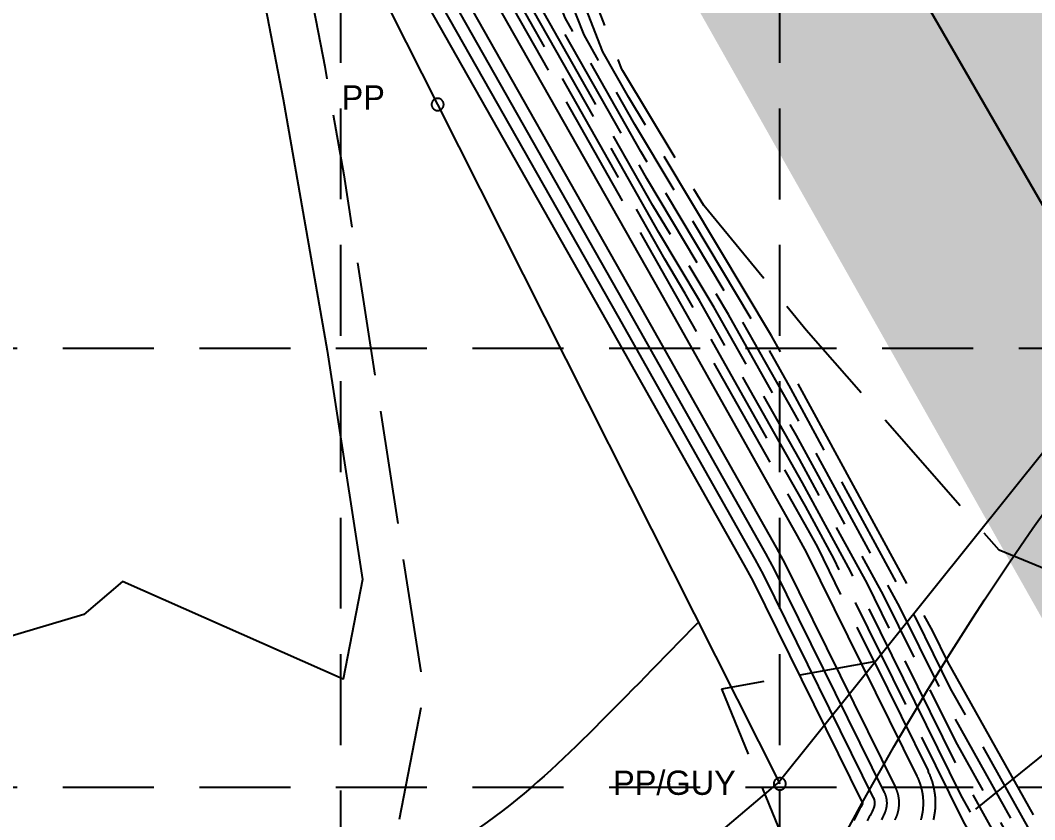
# Model space of a CAD drawing. Header units: inches. Extents: x 2439273 to 2445077, y 7048639 to 7057917.
# Drawn here: x 2441345.7 to 2441680, y 7051819.7 to 7052083.4 of the extents above; entities that cross this region are included whole.
import ezdxf

# ---------------------------------------------------------------- set-up
doc = ezdxf.new("R2010")
doc.units = ezdxf.units.IN
doc.header["$LTSCALE"] = 300
doc.header["$MEASUREMENT"] = 0
for name, pattern in [('CONTINUOUS_LINE', [2, 1, 1]), ('DASHED', [0.29, 0.25, -0.04]), ('DASHED2', [0.15, 0.1, -0.05]), ('DASHEDX2', [0.165, 0.125, -0.04]), ('HIDDEN', [0.375, 0.25, -0.125]), ('PHANTOM', [4.25, 3.5, -0.15, 0.15, -0.15, 0.15, -0.15])]:
    doc.linetypes.add(name, pattern=pattern)
for name, color, linetype in [('BOUNDARY', 24, 'PHANTOM'), ('EC', 43, 'DASHEDX2'), ('GRID', 254, 'HIDDEN'), ('new', 3, 'Continuous'), ('PC', 43, 'DASHEDX2'), ('Water', 5, 'PHANTOM')]:
    doc.layers.add(name, color=color, linetype=linetype)
doc.styles.add('symbol', font='symbol.shx')
doc.styles.add('TMODELF', font='tmodelf')
doc.linetypes.add('DEPRESSION', pattern='A,0.3,["%",symbol,S=0.05,R=180,X=0,Y=0],0.0001', length=0.3001)

msp = doc.modelspace()

# ---------------------------------------------------------------- linework, layer by layer
at = {"layer": 'BOUNDARY', "color": 7, "linetype": 'Continuous', "flags": 128}
for points in [[(2439952.93, 7053246.62), (2440002.73, 7053222.27), (2440056.92, 7053191.91), (2440113.55, 7053161.36), (2440285.63, 7053057.1), (2440440.05, 7052956.92), (2440534.04, 7052906.77), (2440687.71, 7052798.65), (2440693.73, 7052957.37), (2441215.98, 7052645.2), (2441215.98, 7052645.2, -0.127927), (2441475.59, 7052381.5), (2441475.59, 7052381.5), (2441715.85, 7051964.87)], [(2441600.08, 7051780.65), (2441600.08, 7051780.65, -0.113786), (2441884.27, 7052132.52), (2441884.27, 7052132.52)]]:
    msp.add_lwpolyline(points, format="xyb", dxfattribs=at)
msp.add_lwpolyline([(2441715.85, 7051964.87), (2441475.59, 7052381.5)], dxfattribs=at)
at = {"layer": 'EC', "color": 43, "linetype": 'DASHEDX2', "flags": 128}
for points in [[(2441705.42, 7051767.85), (2441652.28, 7051863.05), (2441641.02, 7051885.89), (2441599.65, 7051961.98), (2441588.55, 7051981.69), (2441548.26, 7052049.01), (2441531.51, 7052078.62), (2441490.07, 7052185.18), (2441482.73, 7052198.74), (2441481, 7052205.94), (2441485.99, 7052215.95), (2441526.18, 7052258.27), (2441538.18, 7052269.58), (2441537.99, 7052269.95), (2441536.95, 7052271.55), (2441487.57, 7052327.59), (2441402.79, 7052342), (2441382.79, 7052347.81), (2441377.95, 7052353.17), (2441301.15, 7052445.36), (2441292.92, 7052453.98), (2441285.03, 7052460.85), (2441203.7, 7052534.51), (2441197.3, 7052539.02), (2441187.86, 7052544.15), (2440972.62, 7052676.48), (2440965.68, 7052680.33), (2440959.24, 7052685.1), (2440955.87, 7052688.01), (2440862.33, 7052747.5), (2440856.84, 7052750.63), (2440852.21, 7052754.01), (2440850.8, 7052755.84), (2440731.38, 7052841.81), (2440728.15, 7052841.97), (2440724.83, 7052843.69), (2440722.01, 7052846.83), (2440716.29, 7052849.54), (2440627.81, 7052896.77), (2440624.95, 7052897.35), (2440619.65, 7052898.32), (2440560.5, 7052944.3), (2440550.75, 7052950.54), (2440539.35, 7052949.89), (2440530.84, 7052953.38), (2440507.63, 7052955.22), (2440505.45, 7052954.22), (2440505.26, 7052950.87), (2440505.02, 7052948.43), (2440503.53, 7052940.04), (2440500.16, 7052938.38), (2440495.94, 7052935.79), (2440495.96, 7052937.9), (2440490.95, 7052937.98), (2440485.74, 7052938.06), (2440485.78, 7052935.53), (2440484.44, 7052937.25), (2440484.28, 7052941.22), (2440483.59, 7052944.94), (2440482.95, 7052949.05), (2440481.59, 7052954.3), (2440488.73, 7052960.19)], [(2441687.14, 7051786.13), (2441654, 7051845.51), (2441630.18, 7051893.79), (2441601.56, 7051946.43), (2441579.08, 7051986.36), (2441552.22, 7052031.24), (2441519.12, 7052089.74), (2441491.33, 7052161.2), (2441476.64, 7052188.35), (2441473.17, 7052202.77), (2441483.16, 7052222.82), (2441510.08, 7052251.17), (2441533.25, 7052273.01), (2441532.88, 7052273.72), (2441530.88, 7052276.8), (2441491.51, 7052321.48), (2441423.92, 7052332.97), (2441378.36, 7052346.2), (2441367.32, 7052358.42), (2441306.04, 7052431.98), (2441287.69, 7052451.22), (2441270.06, 7052466.54), (2441203.19, 7052527.11), (2441188.5, 7052537.47), (2441166.79, 7052549.28), (2440987.03, 7052659.79), (2440970.98, 7052668.69), (2440956.09, 7052679.72), (2440948.3, 7052686.45), (2440869.79, 7052736.38), (2440856.76, 7052743.82), (2440845.76, 7052751.84), (2440842.42, 7052756.17), (2440741.14, 7052829.09), (2440733.75, 7052829.46), (2440726.15, 7052833.38), (2440719.68, 7052840.59), (2440706.59, 7052846.78), (2440632.46, 7052886.35), (2440625.56, 7052887.76), (2440612.77, 7052890.09), (2440563.19, 7052928.64), (2440540.39, 7052943.22), (2440513.76, 7052941.7), (2440505.44, 7052945.11), (2440504.37, 7052939.12), (2440503.48, 7052938.68), (2440495.75, 7052933.93), (2440495.77, 7052937.79), (2440494.82, 7052937.8), (2440485.88, 7052937.94), (2440485.94, 7052933.61), (2440483.65, 7052936.56), (2440483.37, 7052943.36), (2440483.12, 7052944.69), (2440482.9, 7052946.16), (2440480.76, 7052954.43), (2440480.94, 7052954.57)], [(2441696.28, 7051776.99), (2441653.14, 7051854.28), (2441635.6, 7051889.84), (2441600.61, 7051954.2), (2441583.81, 7051984.02), (2441550.24, 7052040.13), (2441525.32, 7052084.18), (2441490.7, 7052173.19), (2441479.69, 7052193.54), (2441477.08, 7052204.35), (2441484.58, 7052219.39), (2441518.13, 7052254.72), (2441535.71, 7052271.3), (2441535.44, 7052271.83), (2441533.92, 7052274.18), (2441489.54, 7052324.54), (2441413.36, 7052337.49), (2441380.58, 7052347.01), (2441372.63, 7052355.8), (2441303.6, 7052438.67), (2441290.31, 7052452.6), (2441277.54, 7052463.7), (2441203.44, 7052530.81), (2441192.9, 7052538.25), (2441177.33, 7052546.71), (2440979.83, 7052668.13), (2440968.33, 7052674.51), (2440957.67, 7052682.41), (2440952.08, 7052687.23), (2440866.06, 7052741.94), (2440856.8, 7052747.23), (2440848.98, 7052752.92), (2440846.61, 7052756), (2440736.26, 7052835.45), (2440730.95, 7052835.72), (2440725.49, 7052838.53), (2440720.84, 7052843.71), (2440711.44, 7052848.16), (2440630.14, 7052891.56), (2440625.25, 7052892.55), (2440616.21, 7052894.21), (2440561.85, 7052936.47), (2440545.57, 7052946.88), (2440526.56, 7052945.8), (2440512.35, 7052951.61), (2440506.53, 7052952.07), (2440505.98, 7052951.82), (2440505.93, 7052950.98), (2440505.87, 7052950.37), (2440503.95, 7052939.58), (2440501.82, 7052938.53), (2440495.85, 7052934.86), (2440495.86, 7052937.84), (2440492.89, 7052937.89), (2440485.81, 7052938), (2440485.86, 7052934.57), (2440484.04, 7052936.91), (2440483.82, 7052942.29), (2440483.36, 7052944.82), (2440482.92, 7052947.61), (2440481.18, 7052954.36), (2440484.83, 7052957.38)], [(2441678.01, 7051795.27), (2441654.85, 7051836.74), (2441624.77, 7051897.74), (2441602.52, 7051938.66), (2441574.35, 7051988.69), (2441554.2, 7052022.35), (2441512.93, 7052095.3), (2441491.96, 7052149.21), (2441473.6, 7052183.15), (2441469.26, 7052201.19), (2441481.75, 7052226.26), (2441502.03, 7052247.61), (2441530.78, 7052274.72), (2441530.33, 7052275.6), (2441527.84, 7052279.43), (2441493.48, 7052318.43), (2441434.49, 7052328.45), (2441376.14, 7052345.4), (2441362.01, 7052361.04), (2441308.49, 7052425.29), (2441285.07, 7052449.84), (2441262.58, 7052469.39), (2441202.93, 7052523.41), (2441184.09, 7052536.7), (2441156.26, 7052551.84), (2440994.23, 7052651.44), (2440973.63, 7052662.87), (2440954.52, 7052677.03), (2440944.51, 7052685.67), (2440873.52, 7052730.82), (2440856.72, 7052740.42), (2440842.53, 7052750.75), (2440838.23, 7052756.34), (2440746.01, 7052822.74), (2440736.54, 7052823.21), (2440726.8, 7052828.23), (2440718.51, 7052837.46), (2440701.74, 7052845.4), (2440634.78, 7052881.15), (2440625.86, 7052882.96), (2440609.33, 7052885.98), (2440564.53, 7052920.8), (2440535.21, 7052939.56), (2440504.72, 7052937.82), (2440496.09, 7052932.63), (2440495.67, 7052932.45), (2440495.44, 7052932.35), (2440491.15, 7052931.85), (2440490.78, 7052924.7), (2440490.75, 7052924.65), (2440490.71, 7052924.65), (2440490.68, 7052924.7), (2440490.45, 7052931.87), (2440486.28, 7052931.9), (2440485.99, 7052931.97), (2440485.74, 7052933.02), (2440483.26, 7052936.22), (2440482.92, 7052944.43), (2440482.89, 7052944.57), (2440482.87, 7052944.71), (2440482.64, 7052945.6)], [(2441659.73, 7051813.55), (2441656.57, 7051819.21), (2441613.93, 7051905.65), (2441604.44, 7051923.11), (2441564.88, 7051993.35), (2441558.16, 7052004.58), (2441500.54, 7052106.43), (2441493.23, 7052125.22), (2441467.51, 7052172.76), (2441461.43, 7052198.02), (2441478.92, 7052233.13), (2441485.92, 7052240.5), (2441525.85, 7052278.15), (2441525.22, 7052279.37), (2441521.77, 7052284.69), (2441497.42, 7052312.32), (2441455.62, 7052319.42), (2441371.71, 7052343.79), (2441351.39, 7052366.29), (2441313.39, 7052411.9), (2441279.83, 7052447.08), (2441247.61, 7052475.09), (2441202.43, 7052516.01), (2441175.29, 7052535.15), (2441135.19, 7052556.96), (2441008.64, 7052634.75), (2440978.94, 7052651.24), (2440951.37, 7052671.65), (2440936.94, 7052684.11), (2440880.98, 7052719.7), (2440856.64, 7052733.61), (2440836.08, 7052748.58), (2440829.85, 7052756.68), (2440755.77, 7052810.02), (2440742.13, 7052810.7), (2440728.11, 7052817.93), (2440716.18, 7052831.22), (2440692.05, 7052842.64), (2440639.43, 7052870.73), (2440626.47, 7052873.36), (2440602.45, 7052877.75), (2440567.22, 7052905.14), (2440524.86, 7052932.23), (2440505.12, 7052931.11), (2440499.53, 7052927.75), (2440495.66, 7052926.03), (2440493.48, 7052925.14), (2440493.19, 7052925.1), (2440493.17, 7052924.61), (2440491.75, 7052922.06), (2440489.98, 7052922.18), (2440488.51, 7052924.46), (2440488.48, 7052925.26), (2440488.02, 7052925.26), (2440485.91, 7052925.74), (2440484.12, 7052933.4), (2440482.47, 7052935.52), (2440482.24, 7052941.18)], [(2441337.21, 7051559.45), (2441339.79, 7051572.99), (2441344.18, 7051582.82), (2441344.73, 7051649.19), (2441344.56, 7051672.72), (2441351.11, 7051735.51), (2441352.27, 7051747.22), (2441349.31, 7051753.7), (2441351.12, 7051788.35), (2441343.2, 7051798.59), (2441294.26, 7051854.16), (2441285.84, 7051866.73), (2441279.21, 7051874.03), (2441276.38, 7051878.72), (2441272.14, 7051880.77), (2441266.07, 7051887.47), (2441222.89, 7051940.16), (2441219.71, 7051948.21), (2441209.06, 7051969.8), (2441201.96, 7051978.16), (2441193.08, 7051986.53), (2441190.95, 7051986.62), (2441193.35, 7051993.56), (2441193.71, 7051994.39), (2441215.08, 7052032.08), (2441219.03, 7052038.86), (2441252.07, 7052068.53), (2441252.04, 7052066.23), (2441293.84, 7052095.2), (2441338.72, 7052134.43), (2441363.46, 7052154.13), (2441414.36, 7052189.54), (2441439.55, 7052102.14), (2441446.09, 7052068.16), (2441452.35, 7052032.43), (2441478.73, 7051861.72), (2441468.2, 7051807.46), (2441495.95, 7051793.49), (2441605.35, 7051788.17), (2441598.41, 7051810.48), (2441576.88, 7051862.92), (2441627.12, 7051871.88), (2441608.52, 7051909.6), (2441605.4, 7051915.34), (2441560.14, 7051995.69), (2441494.34, 7052111.99), (2441493.86, 7052113.23), (2441491, 7052118.51), (2441461.96, 7052128.86), (2441443.02, 7052184.82), (2441440.27, 7052198.24), (2441454.3, 7052203.7), (2441475.9, 7052233.34), (2441477.51, 7052236.57), (2441477.87, 7052236.95), (2441523.38, 7052279.86), (2441522.66, 7052281.25), (2441518.73, 7052287.31), (2441499.39, 7052309.26), (2441466.19, 7052314.91), (2441369.5, 7052342.99), (2441346.07, 7052368.91), (2441315.83, 7052405.21), (2441277.21, 7052445.69), (2441240.12, 7052477.93), (2441202.17, 7052512.31), (2441170.88, 7052534.38), (2441124.65, 7052559.52), (2441015.85, 7052626.41), (2440981.59, 7052645.42), (2440949.8, 7052668.97), (2440933.15, 7052683.33), (2440884.71, 7052714.14), (2440856.6, 7052730.2), (2440832.86, 7052747.49), (2440825.67, 7052756.85), (2440760.64, 7052803.66), (2440744.93, 7052804.44), (2440728.77, 7052812.78), (2440715.01, 7052828.09), (2440687.2, 7052841.26), (2440641.75, 7052865.52), (2440626.77, 7052868.56), (2440599.01, 7052873.63), (2440568.57, 7052897.31), (2440519.68, 7052928.57), (2440505.32, 7052927.75), (2440501.25, 7052925.31), (2440495.66, 7052922.82), (2440493.85, 7052922.08), (2440492.94, 7052922), (2440492.25, 7052920.76), (2440489.62, 7052920.94), (2440488.74, 7052922.3), (2440487.74, 7052922.21), (2440485.88, 7052922.63), (2440483.3, 7052933.59), (2440482.07, 7052935.18), (2440481.9, 7052939.4)], [(2441778.47, 7051647.45), (2441805.7, 7051784.48), (2441733.07, 7051769.23), (2441694.24, 7051898.02), (2441668.28, 7051908.64), (2441604.67, 7051981.26), (2441570.94, 7052022.28), (2441544.3, 7052066.79), (2441543.9, 7052067.5), (2441494.82, 7052193.69), (2441490.11, 7052209.15), (2441490.93, 7052211.3), (2441542.29, 7052265.38), (2441543.11, 7052266.16), (2441543.1, 7052266.18), (2441543.03, 7052266.29), (2441531.44, 7052279.45), (2441507.41, 7052320.61), (2441496.53, 7052339.62), (2441447.29, 7052347.04), (2441418.74, 7052389.4), (2441347.01, 7052467.5), (2441368.49, 7052501.11), (2441421.5, 7052605.73), (2441466.28, 7052563.26), (2441469.63, 7052559.57), (2441514.18, 7052507.12), (2441521.11, 7052493.28), (2441561.31, 7052417.48), (2441561.37, 7052416.3), (2441561.55, 7052415.47), (2441558.9, 7052411.86), (2441507.18, 7052345.75), (2441506.26, 7052344.48), (2441540.52, 7052305.51), (2441541, 7052304.95), (2441541.8, 7052304.94), (2441569.56, 7052294.17), (2441572.22, 7052294.16), (2441598.98, 7052289.66), (2441666.11, 7052256.06), (2441698.99, 7052223.55), (2441700.56, 7052220.47), (2441710.67, 7052202.28), (2441771.61, 7052079.46), (2441828.81, 7051969.13), (2441833.87, 7051960.1)]]:
    msp.add_lwpolyline(points, dxfattribs=at)
at = {"layer": 'EC', "color": 43, "linetype": 'DASHED', "flags": 128}
for points in [[(2441679.61, 7051821.32), (2441651.42, 7051871.82), (2441646.43, 7051881.94), (2441598.69, 7051969.75), (2441593.28, 7051979.36), (2441546.28, 7052057.9), (2441537.71, 7052073.06), (2441489.43, 7052197.17), (2441485.78, 7052203.93), (2441484.91, 7052207.52), (2441487.4, 7052212.51), (2441532.49, 7052259.99)], [(2441658.91, 7051822.25), (2441655.71, 7051827.97), (2441619.35, 7051901.7), (2441603.48, 7051930.88), (2441569.61, 7051991.02), (2441556.18, 7052013.47), (2441506.73, 7052100.87), (2441492.59, 7052137.22), (2441470.55, 7052177.96), (2441465.34, 7052199.6), (2441480.34, 7052229.7), (2441493.97, 7052244.06), (2441506.1, 7052255.49)]]:
    msp.add_lwpolyline(points, dxfattribs=at)
at = {"layer": 'EC', "color": 43, "linetype": 'DEPRESSION', "flags": 128}
msp.add_lwpolyline([(2441446.86, 7051974.52), (2441458.53, 7051899.01), (2441452.13, 7051866.06), (2441379.43, 7051898.34), (2441366.71, 7051887.39), (2441298.34, 7051867.07), (2441283.05, 7051884.43), (2441282.16, 7051885.76), (2441281.45, 7051886.54), (2441281.15, 7051887.04), (2441280.7, 7051887.25), (2441280.06, 7051887.97), (2441226.67, 7051953.13), (2441226.58, 7051953.35), (2441225.63, 7051955.28), (2441225.59, 7052012.48), (2441227.65, 7052032.8), (2441235.07, 7052045.89), (2441240.64, 7052055.44), (2441247.05, 7052061.2), (2441246.99, 7052056.91), (2441325.05, 7052111), (2441328.84, 7052114.32), (2441384.44, 7052158.59), (2441406.33, 7052173.82), (2441417.16, 7052136.24), (2441432.33, 7052057.4), (2441446.86, 7051974.52)], close=True, dxfattribs=at)
at = {"layer": 'GRID', "linetype": 'HIDDEN', "ltscale": 0.4}
for p, q in [((2441451.33, 7049369.37), (2441451.33, 7057765.42)), ((2441596.08, 7049369.35), (2441596.08, 7057765.42)), ((2439424.76, 7051975.23), (2444925.44, 7051975.23)), ((2439424.76, 7051830.48), (2444925.44, 7051830.48))]:
    msp.add_line(p, q, dxfattribs=at)
at = {"layer": 'new', "color": 3, "linetype": 'Continuous', "flags": 128}
for points in [[(2441289.54, 7051575.25), (2441328.35, 7051607.02), (2441505.77, 7051755.74), (2441595.35, 7051831.79), (2441798.77, 7052085.82), (2441984.9, 7052317.12), (2442210.74, 7052600.11), (2442422.81, 7052864.7), (2442642.04, 7053138.47), (2443656.45, 7054406.17), (2443988.28, 7054583.22), (2444082, 7054633.72)], [(2441349.33, 7052320.94), (2441483.27, 7052055.66), (2441596.02, 7051831.56)]]:
    msp.add_lwpolyline(points, dxfattribs=at)
at = {"layer": 'new', "color": 7, "linetype": 'DASHED2', "flags": 128}
msp.add_lwpolyline([(2441252.31, 7051470.09), (2441410.85, 7051612.48), (2441464.19, 7051658.75), (2441555.46, 7051736.58), (2441622.92, 7051792.75), (2441719.22, 7051870.64), (2441821.96, 7051950.78), (2441944.16, 7052045.67), (2442078.5, 7052150.54), (2442233.74, 7052271.81), (2442376.54, 7052383.03), (2442531.19, 7052503.77), (2442591.47, 7052554.52), (2442674.47, 7052630.74), (2442772.95, 7052722.24), (2442880.13, 7052822.64), (2442937.29, 7052875.2), (2442907.76, 7052911.54), (2443050.83, 7053024.32), (2443096.69, 7053062.24)], dxfattribs=at)
at = {"layer": 'new', "color": 3, "linetype": 'PHANTOM', "flags": 128}
msp.add_lwpolyline([(2441600.08, 7051780.65), (2441600.08, 7051780.65, -0.113786), (2441884.27, 7052132.52), (2441884.27, 7052132.52)], format="xyb", dxfattribs=at)
at = {"layer": 'new', "color": 3, "linetype": 'Continuous', "flags": 128}
for points in [[(2441484.68, 7052057.07), (2441484.59, 7052057.16), (2441484.49, 7052057.24), (2441484.39, 7052057.31), (2441484.29, 7052057.38), (2441484.18, 7052057.44), (2441484.06, 7052057.49), (2441483.94, 7052057.54), (2441483.83, 7052057.58), (2441483.7, 7052057.61), (2441483.58, 7052057.63), (2441483.46, 7052057.65), (2441483.33, 7052057.66), (2441483.2, 7052057.66), (2441483.08, 7052057.65), (2441482.95, 7052057.63), (2441482.83, 7052057.61), (2441482.71, 7052057.58), (2441482.59, 7052057.54), (2441482.47, 7052057.49), (2441482.36, 7052057.44), (2441482.25, 7052057.38), (2441482.14, 7052057.31), (2441482.04, 7052057.24), (2441481.94, 7052057.16), (2441481.85, 7052057.07), (2441481.77, 7052056.98), (2441481.69, 7052056.88), (2441481.61, 7052056.78), (2441481.55, 7052056.67), (2441481.49, 7052056.56), (2441481.43, 7052056.45), (2441481.39, 7052056.33), (2441481.35, 7052056.21), (2441481.32, 7052056.09), (2441481.29, 7052055.97), (2441481.28, 7052055.85), (2441481.27, 7052055.72), (2441481.27, 7052055.59), (2441481.28, 7052055.47), (2441481.29, 7052055.34), (2441481.32, 7052055.22), (2441481.35, 7052055.1), (2441481.39, 7052054.98), (2441481.43, 7052054.86), (2441481.49, 7052054.75), (2441481.55, 7052054.64), (2441481.61, 7052054.53), (2441481.69, 7052054.43), (2441481.77, 7052054.33), (2441481.85, 7052054.24), (2441481.94, 7052054.16), (2441482.04, 7052054.08), (2441482.14, 7052054), (2441482.25, 7052053.94), (2441482.36, 7052053.87), (2441482.47, 7052053.82), (2441482.59, 7052053.78), (2441482.71, 7052053.74), (2441482.83, 7052053.71), (2441482.95, 7052053.68), (2441483.08, 7052053.67), (2441483.2, 7052053.66), (2441483.33, 7052053.66), (2441483.46, 7052053.67), (2441483.58, 7052053.68), (2441483.7, 7052053.71), (2441483.83, 7052053.74), (2441483.94, 7052053.78), (2441484.06, 7052053.82), (2441484.18, 7052053.87), (2441484.29, 7052053.94), (2441484.39, 7052054), (2441484.49, 7052054.08), (2441484.59, 7052054.16), (2441484.68, 7052054.24), (2441484.77, 7052054.33), (2441484.85, 7052054.43), (2441484.92, 7052054.53), (2441484.99, 7052054.64), (2441485.05, 7052054.75), (2441485.1, 7052054.86), (2441485.15, 7052054.98), (2441485.19, 7052055.1), (2441485.22, 7052055.22), (2441485.24, 7052055.34), (2441485.26, 7052055.47), (2441485.27, 7052055.59), (2441485.27, 7052055.72), (2441485.26, 7052055.85), (2441485.24, 7052055.97), (2441485.22, 7052056.09), (2441485.19, 7052056.21), (2441485.15, 7052056.33), (2441485.1, 7052056.45), (2441485.05, 7052056.56), (2441484.99, 7052056.67), (2441484.92, 7052056.78), (2441484.85, 7052056.88), (2441484.77, 7052056.98), (2441484.68, 7052057.07)], [(2441597.44, 7051832.98), (2441597.35, 7051833.06), (2441597.25, 7051833.14), (2441597.15, 7051833.22), (2441597.04, 7051833.28), (2441596.93, 7051833.34), (2441596.82, 7051833.4), (2441596.7, 7051833.44), (2441596.58, 7051833.48), (2441596.46, 7051833.51), (2441596.34, 7051833.54), (2441596.21, 7051833.55), (2441596.09, 7051833.56), (2441595.96, 7051833.56), (2441595.84, 7051833.55), (2441595.71, 7051833.54), (2441595.59, 7051833.51), (2441595.47, 7051833.48), (2441595.35, 7051833.44), (2441595.23, 7051833.4), (2441595.12, 7051833.34), (2441595.01, 7051833.28), (2441594.9, 7051833.22), (2441594.8, 7051833.14), (2441594.7, 7051833.06), (2441594.61, 7051832.98), (2441594.52, 7051832.88), (2441594.44, 7051832.79), (2441594.37, 7051832.69), (2441594.3, 7051832.58), (2441594.24, 7051832.47), (2441594.19, 7051832.36), (2441594.14, 7051832.24), (2441594.1, 7051832.12), (2441594.07, 7051832), (2441594.05, 7051831.87), (2441594.03, 7051831.75), (2441594.03, 7051831.62), (2441594.03, 7051831.5), (2441594.03, 7051831.37), (2441594.05, 7051831.25), (2441594.07, 7051831.12), (2441594.1, 7051831), (2441594.14, 7051830.88), (2441594.19, 7051830.77), (2441594.24, 7051830.65), (2441594.3, 7051830.54), (2441594.37, 7051830.44), (2441594.44, 7051830.34), (2441594.52, 7051830.24), (2441594.61, 7051830.15), (2441594.7, 7051830.06), (2441594.8, 7051829.98), (2441594.9, 7051829.91), (2441595.01, 7051829.84), (2441595.12, 7051829.78), (2441595.23, 7051829.73), (2441595.35, 7051829.68), (2441595.47, 7051829.64), (2441595.59, 7051829.61), (2441595.71, 7051829.59), (2441595.84, 7051829.57), (2441595.96, 7051829.56), (2441596.09, 7051829.56), (2441596.21, 7051829.57), (2441596.34, 7051829.59), (2441596.46, 7051829.61), (2441596.58, 7051829.64), (2441596.7, 7051829.68), (2441596.82, 7051829.73), (2441596.93, 7051829.78), (2441597.04, 7051829.84), (2441597.15, 7051829.91), (2441597.25, 7051829.98), (2441597.35, 7051830.06), (2441597.44, 7051830.15), (2441597.52, 7051830.24), (2441597.6, 7051830.34), (2441597.68, 7051830.44), (2441597.75, 7051830.54), (2441597.81, 7051830.65), (2441597.86, 7051830.77), (2441597.91, 7051830.88), (2441597.94, 7051831), (2441597.98, 7051831.12), (2441598, 7051831.25), (2441598.02, 7051831.37), (2441598.02, 7051831.5), (2441598.02, 7051831.62), (2441598.02, 7051831.75), (2441598, 7051831.87), (2441597.98, 7051832), (2441597.94, 7051832.12), (2441597.91, 7051832.24), (2441597.86, 7051832.36), (2441597.81, 7051832.47), (2441597.75, 7051832.58), (2441597.68, 7051832.69), (2441597.6, 7051832.79), (2441597.52, 7051832.88), (2441597.44, 7051832.98)]]:
    msp.add_lwpolyline(points, close=True, dxfattribs=at)
at = {"layer": 'new', "color": 3, "linetype": 'CONTINUOUS_LINE', "flags": 128}
msp.add_lwpolyline([(2441568.91, 7051884.58), (2441566.76, 7051882.37), (2441564.6, 7051880.16), (2441562.45, 7051877.95), (2441560.31, 7051875.75), (2441558.16, 7051873.55), (2441556.02, 7051871.36), (2441553.88, 7051869.18), (2441551.75, 7051867.01), (2441549.63, 7051864.84), (2441547.51, 7051862.69), (2441545.41, 7051860.54), (2441543.31, 7051858.42), (2441541.22, 7051856.3), (2441539.14, 7051854.2), (2441537.07, 7051852.12), (2441535.02, 7051850.06), (2441532.97, 7051848.02), (2441530.93, 7051845.99), (2441528.88, 7051843.98), (2441526.82, 7051841.98), (2441524.75, 7051840), (2441522.66, 7051838.03), (2441520.54, 7051836.08), (2441518.4, 7051834.13), (2441516.22, 7051832.2), (2441514, 7051830.28), (2441511.74, 7051828.38), (2441509.43, 7051826.48), (2441507.06, 7051824.58), (2441504.63, 7051822.7), (2441502.13, 7051820.83), (2441499.58, 7051818.96), (2441496.97, 7051817.09), (2441494.3, 7051815.24), (2441491.59, 7051813.38), (2441488.83, 7051811.54), (2441486.04, 7051809.69), (2441483.21, 7051807.86), (2441480.35, 7051806.02), (2441477.46, 7051804.19), (2441474.55, 7051802.36), (2441471.62, 7051800.53), (2441468.68, 7051798.7), (2441465.73, 7051796.88), (2441462.78, 7051795.05)], dxfattribs=at)
at = {"layer": 'PC', "color": 24, "linetype": 'Continuous', "flags": 128}
for points in [[(2441623.36, 7051825.24), (2441587.2, 7051898.55), (2441584.4, 7051903.72), (2441539.24, 7051983.89), (2441472.6, 7052101.68), (2441469.77, 7052107.32), (2441469.89, 7052107.09), (2441469.77, 7052107.32), (2441440.96, 7052163.42), (2441434.62, 7052189.73), (2441351.73, 7052331.73), (2441321.19, 7052365.53), (2441310.24, 7052377.19), (2441257.38, 7052431.62), (2441237.66, 7052451.19), (2441197.39, 7052486.19), (2441195.9, 7052487.54), (2441144.63, 7052523.71), (2441067.96, 7052565.4), (2441047.83, 7052577.78), (2440990.5, 7052609.59), (2440930.54, 7052654), (2440859.14, 7052704.38)], [(2441626.95, 7051827.01), (2441590.76, 7051900.39), (2441587.9, 7051905.65), (2441542.73, 7051985.86), (2441476.22, 7052103.4), (2441475.67, 7052104.82), (2441473.31, 7052109.19), (2441444.73, 7052164.82), (2441438.32, 7052191.48), (2441354.7, 7052334.41), (2441324.13, 7052368.24), (2441313.15, 7052379.94), (2441260.19, 7052434.46), (2441240.38, 7052454.12), (2441200.05, 7052489.18), (2441198.4, 7052490.67), (2441146.75, 7052527.11), (2441069.97, 7052568.86), (2441049.85, 7052581.23), (2440992.67, 7052612.96), (2440930.02, 7052661.75)], [(2441630.54, 7051828.78), (2441594.31, 7051902.24), (2441591.4, 7051907.59), (2441546.21, 7051987.83), (2441479.85, 7052105.11), (2441479.31, 7052106.5), (2441476.85, 7052111.05), (2441448.51, 7052166.22), (2441442.01, 7052193.22), (2441357.66, 7052337.1), (2441327.07, 7052370.95), (2441316.05, 7052382.69), (2441263.01, 7052437.3)], [(2441634.13, 7051830.55), (2441597.86, 7051904.08), (2441594.9, 7051909.53), (2441549.69, 7051989.79), (2441483.47, 7052106.83), (2441482.95, 7052108.18), (2441480.38, 7052112.92), (2441452.29, 7052167.62), (2441445.7, 7052194.96), (2441360.63, 7052339.78), (2441330.01, 7052373.66), (2441318.95, 7052385.44), (2441298.12, 7052407.27)], [(2441641.3, 7051834.09), (2441604.97, 7051907.76), (2441601.9, 7051913.4), (2441556.66, 7051993.73), (2441490.72, 7052110.27), (2441490.22, 7052111.55), (2441487.46, 7052116.65), (2441459.84, 7052170.43), (2441453.09, 7052198.45), (2441365.06, 7052341.38)], [(2441627.12, 7051871.88), (2441644.89, 7051835.86)], [(2441646.72, 7051819.71), (2441646.77, 7051819.93), (2441646.82, 7051820.14), (2441646.86, 7051820.36), (2441646.91, 7051820.58), (2441646.95, 7051820.8), (2441646.99, 7051821.02), (2441647.03, 7051821.24), (2441647.06, 7051821.47), (2441647.1, 7051821.69), (2441647.13, 7051821.91), (2441647.16, 7051822.13), (2441647.19, 7051822.35), (2441647.22, 7051822.58), (2441647.24, 7051822.8), (2441647.26, 7051823.02), (2441647.28, 7051823.25), (2441647.3, 7051823.47), (2441647.31, 7051823.69), (2441647.33, 7051823.92), (2441647.34, 7051824.14), (2441647.35, 7051824.36), (2441647.35, 7051824.59), (2441647.36, 7051824.81), (2441647.36, 7051825.04), (2441647.36, 7051825.26), (2441647.36, 7051825.48), (2441647.36, 7051825.71), (2441647.35, 7051825.93), (2441647.35, 7051826.16), (2441647.34, 7051826.38), (2441647.33, 7051826.6), (2441647.31, 7051826.83), (2441647.3, 7051827.05), (2441647.28, 7051827.27), (2441647.26, 7051827.5), (2441647.24, 7051827.72), (2441647.21, 7051827.94), (2441647.19, 7051828.17), (2441647.16, 7051828.39), (2441647.13, 7051828.61), (2441647.09, 7051828.83), (2441647.06, 7051829.05), (2441647.02, 7051829.27), (2441646.98, 7051829.5), (2441646.94, 7051829.72), (2441646.9, 7051829.94), (2441646.86, 7051830.16), (2441646.81, 7051830.37), (2441646.76, 7051830.59), (2441646.71, 7051830.81), (2441646.66, 7051831.03), (2441646.6, 7051831.25), (2441646.54, 7051831.46), (2441646.48, 7051831.68), (2441646.42, 7051831.9), (2441646.36, 7051832.11), (2441646.3, 7051832.32), (2441646.23, 7051832.54), (2441646.16, 7051832.75), (2441646.09, 7051832.96), (2441646.02, 7051833.18), (2441645.94, 7051833.39), (2441645.86, 7051833.6), (2441645.78, 7051833.81), (2441645.7, 7051834.02), (2441645.62, 7051834.22), (2441645.54, 7051834.43), (2441645.45, 7051834.64), (2441645.36, 7051834.84), (2441645.27, 7051835.05), (2441645.18, 7051835.25), (2441645.08, 7051835.46), (2441644.99, 7051835.66), (2441644.89, 7051835.86)], [(2441642.59, 7051819.73), (2441642.64, 7051819.91), (2441642.69, 7051820.09), (2441642.73, 7051820.27), (2441642.78, 7051820.45), (2441642.82, 7051820.63), (2441642.87, 7051820.81), (2441642.91, 7051820.99), (2441642.95, 7051821.18), (2441642.98, 7051821.36), (2441643.02, 7051821.54), (2441643.05, 7051821.73), (2441643.08, 7051821.91), (2441643.11, 7051822.1), (2441643.14, 7051822.28), (2441643.17, 7051822.46), (2441643.19, 7051822.65), (2441643.22, 7051822.84), (2441643.24, 7051823.02), (2441643.26, 7051823.21), (2441643.28, 7051823.39), (2441643.29, 7051823.58), (2441643.31, 7051823.76), (2441643.32, 7051823.95), (2441643.33, 7051824.14), (2441643.34, 7051824.32), (2441643.35, 7051824.51), (2441643.36, 7051824.7), (2441643.36, 7051824.88), (2441643.36, 7051825.07), (2441643.36, 7051825.26), (2441643.36, 7051825.44), (2441643.36, 7051825.63), (2441643.36, 7051825.82), (2441643.35, 7051826), (2441643.34, 7051826.19), (2441643.33, 7051826.38), (2441643.32, 7051826.56), (2441643.31, 7051826.75), (2441643.29, 7051826.94), (2441643.28, 7051827.12), (2441643.26, 7051827.31), (2441643.24, 7051827.49), (2441643.22, 7051827.68), (2441643.19, 7051827.86), (2441643.17, 7051828.05), (2441643.14, 7051828.23), (2441643.11, 7051828.42), (2441643.08, 7051828.6), (2441643.05, 7051828.79), (2441643.01, 7051828.97), (2441642.98, 7051829.15), (2441642.94, 7051829.34), (2441642.9, 7051829.52), (2441642.86, 7051829.7), (2441642.82, 7051829.88), (2441642.77, 7051830.07), (2441642.73, 7051830.25), (2441642.68, 7051830.43), (2441642.63, 7051830.61), (2441642.58, 7051830.79), (2441642.53, 7051830.97), (2441642.47, 7051831.14), (2441642.42, 7051831.32), (2441642.36, 7051831.5), (2441642.3, 7051831.68), (2441642.24, 7051831.85), (2441642.18, 7051832.03), (2441642.11, 7051832.21), (2441642.05, 7051832.38), (2441641.98, 7051832.55), (2441641.91, 7051832.73), (2441641.84, 7051832.9), (2441641.77, 7051833.07), (2441641.69, 7051833.24), (2441641.62, 7051833.42), (2441641.54, 7051833.59), (2441641.46, 7051833.75), (2441641.38, 7051833.92), (2441641.3, 7051834.09)], [(2441630.48, 7051821.58), (2441630.51, 7051821.65), (2441630.54, 7051821.71), (2441630.58, 7051821.78), (2441630.61, 7051821.85), (2441630.64, 7051821.92), (2441630.67, 7051821.99), (2441630.7, 7051822.05), (2441630.73, 7051822.12), (2441630.76, 7051822.19), (2441630.79, 7051822.26), (2441630.81, 7051822.33), (2441630.84, 7051822.4), (2441630.87, 7051822.47), (2441630.89, 7051822.54), (2441630.92, 7051822.61), (2441630.94, 7051822.68), (2441630.97, 7051822.75), (2441630.99, 7051822.82), (2441631.01, 7051822.89), (2441631.03, 7051822.97), (2441631.05, 7051823.04), (2441631.07, 7051823.11), (2441631.09, 7051823.18), (2441631.11, 7051823.25), (2441631.13, 7051823.33), (2441631.15, 7051823.4), (2441631.16, 7051823.47), (2441631.18, 7051823.54), (2441631.2, 7051823.62), (2441631.21, 7051823.69), (2441631.23, 7051823.76), (2441631.24, 7051823.84), (2441631.25, 7051823.91), (2441631.26, 7051823.98), (2441631.28, 7051824.06), (2441631.29, 7051824.13), (2441631.3, 7051824.21), (2441631.31, 7051824.28), (2441631.31, 7051824.35), (2441631.32, 7051824.43), (2441631.33, 7051824.5), (2441631.34, 7051824.58), (2441631.34, 7051824.65), (2441631.35, 7051824.73), (2441631.35, 7051824.8), (2441631.36, 7051824.88), (2441631.36, 7051824.95), (2441631.36, 7051825.03), (2441631.36, 7051825.1), (2441631.36, 7051825.17), (2441631.36, 7051825.25), (2441631.36, 7051825.32), (2441631.36, 7051825.4), (2441631.36, 7051825.47), (2441631.36, 7051825.55), (2441631.35, 7051825.62), (2441631.35, 7051825.7), (2441631.35, 7051825.77), (2441631.34, 7051825.85), (2441631.34, 7051825.92), (2441631.33, 7051826), (2441631.32, 7051826.07), (2441631.31, 7051826.14), (2441631.3, 7051826.22), (2441631.29, 7051826.29), (2441631.28, 7051826.37), (2441631.27, 7051826.44), (2441631.26, 7051826.51), (2441631.25, 7051826.59), (2441631.24, 7051826.66), (2441631.22, 7051826.73), (2441631.21, 7051826.81), (2441631.19, 7051826.88), (2441631.18, 7051826.95), (2441631.16, 7051827.03), (2441631.15, 7051827.1), (2441631.13, 7051827.17), (2441631.11, 7051827.25), (2441631.09, 7051827.32), (2441631.07, 7051827.39), (2441631.05, 7051827.46), (2441631.03, 7051827.53), (2441631.01, 7051827.6), (2441630.99, 7051827.68), (2441630.96, 7051827.75), (2441630.94, 7051827.82), (2441630.91, 7051827.89), (2441630.89, 7051827.96), (2441630.86, 7051828.03), (2441630.84, 7051828.1), (2441630.81, 7051828.17), (2441630.78, 7051828.24), (2441630.75, 7051828.31), (2441630.73, 7051828.38), (2441630.7, 7051828.44), (2441630.67, 7051828.51), (2441630.63, 7051828.58), (2441630.6, 7051828.65), (2441630.57, 7051828.72), (2441630.54, 7051828.78)], [(2441634.03, 7051819.75), (2441634.08, 7051819.85), (2441634.13, 7051819.95), (2441634.18, 7051820.05), (2441634.23, 7051820.15), (2441634.28, 7051820.25), (2441634.32, 7051820.36), (2441634.37, 7051820.46), (2441634.41, 7051820.56), (2441634.46, 7051820.66), (2441634.5, 7051820.77), (2441634.54, 7051820.87), (2441634.58, 7051820.98), (2441634.62, 7051821.08), (2441634.66, 7051821.19), (2441634.69, 7051821.29), (2441634.73, 7051821.4), (2441634.77, 7051821.51), (2441634.8, 7051821.61), (2441634.83, 7051821.72), (2441634.87, 7051821.83), (2441634.9, 7051821.93), (2441634.93, 7051822.04), (2441634.96, 7051822.15), (2441634.99, 7051822.26), (2441635.01, 7051822.37), (2441635.04, 7051822.48), (2441635.07, 7051822.58), (2441635.09, 7051822.69), (2441635.11, 7051822.8), (2441635.14, 7051822.91), (2441635.16, 7051823.02), (2441635.18, 7051823.13), (2441635.2, 7051823.24), (2441635.21, 7051823.35), (2441635.23, 7051823.47), (2441635.25, 7051823.58), (2441635.26, 7051823.69), (2441635.28, 7051823.8), (2441635.29, 7051823.91), (2441635.3, 7051824.02), (2441635.31, 7051824.13), (2441635.32, 7051824.24), (2441635.33, 7051824.36), (2441635.34, 7051824.47), (2441635.35, 7051824.58), (2441635.35, 7051824.69), (2441635.36, 7051824.8), (2441635.36, 7051824.92), (2441635.36, 7051825.03), (2441635.36, 7051825.14), (2441635.36, 7051825.25), (2441635.36, 7051825.36), (2441635.36, 7051825.48), (2441635.36, 7051825.59), (2441635.36, 7051825.7), (2441635.35, 7051825.81), (2441635.34, 7051825.92), (2441635.34, 7051826.04), (2441635.33, 7051826.15), (2441635.32, 7051826.26), (2441635.31, 7051826.37), (2441635.3, 7051826.48), (2441635.29, 7051826.59), (2441635.27, 7051826.71), (2441635.26, 7051826.82), (2441635.25, 7051826.93), (2441635.23, 7051827.04), (2441635.21, 7051827.15), (2441635.19, 7051827.26), (2441635.17, 7051827.37), (2441635.15, 7051827.48), (2441635.13, 7051827.59), (2441635.11, 7051827.7), (2441635.09, 7051827.81), (2441635.06, 7051827.92), (2441635.04, 7051828.03), (2441635.01, 7051828.14), (2441634.98, 7051828.25), (2441634.95, 7051828.35), (2441634.92, 7051828.46), (2441634.89, 7051828.57), (2441634.86, 7051828.68), (2441634.83, 7051828.78), (2441634.8, 7051828.89), (2441634.76, 7051829), (2441634.73, 7051829.1), (2441634.69, 7051829.21), (2441634.65, 7051829.32), (2441634.61, 7051829.42), (2441634.57, 7051829.53), (2441634.53, 7051829.63), (2441634.49, 7051829.73), (2441634.45, 7051829.84), (2441634.41, 7051829.94), (2441634.36, 7051830.04), (2441634.32, 7051830.15), (2441634.27, 7051830.25), (2441634.22, 7051830.35), (2441634.18, 7051830.45), (2441634.13, 7051830.55)], [(2441623.36, 7051825.24), (2441623.13, 7051824.8), (2441622.91, 7051824.35), (2441622.68, 7051823.91), (2441622.45, 7051823.46), (2441622.22, 7051823.02), (2441621.99, 7051822.57), (2441621.76, 7051822.13), (2441621.54, 7051821.68), (2441621.31, 7051821.23), (2441621.08, 7051820.79), (2441620.86, 7051820.34), (2441620.63, 7051819.9), (2441620.4, 7051819.45)], [(2441626.92, 7051823.41), (2441626.94, 7051823.45), (2441626.95, 7051823.48), (2441626.97, 7051823.51), (2441626.99, 7051823.55), (2441627, 7051823.58), (2441627.02, 7051823.61), (2441627.03, 7051823.65), (2441627.05, 7051823.68), (2441627.06, 7051823.72), (2441627.08, 7051823.75), (2441627.09, 7051823.79), (2441627.1, 7051823.82), (2441627.12, 7051823.86), (2441627.13, 7051823.89), (2441627.14, 7051823.93), (2441627.15, 7051823.96), (2441627.16, 7051824), (2441627.18, 7051824.03), (2441627.19, 7051824.07), (2441627.2, 7051824.1), (2441627.21, 7051824.14), (2441627.22, 7051824.18), (2441627.23, 7051824.21), (2441627.24, 7051824.25), (2441627.25, 7051824.29), (2441627.26, 7051824.32), (2441627.26, 7051824.36), (2441627.27, 7051824.39), (2441627.28, 7051824.43), (2441627.29, 7051824.47), (2441627.29, 7051824.5), (2441627.3, 7051824.54), (2441627.31, 7051824.58), (2441627.31, 7051824.61), (2441627.32, 7051824.65), (2441627.33, 7051824.69), (2441627.33, 7051824.73), (2441627.33, 7051824.76), (2441627.34, 7051824.8), (2441627.34, 7051824.84), (2441627.35, 7051824.87), (2441627.35, 7051824.91), (2441627.35, 7051824.95), (2441627.36, 7051824.99), (2441627.36, 7051825.02), (2441627.36, 7051825.06), (2441627.36, 7051825.1), (2441627.36, 7051825.13), (2441627.36, 7051825.17), (2441627.36, 7051825.21), (2441627.36, 7051825.25), (2441627.36, 7051825.28), (2441627.36, 7051825.32), (2441627.36, 7051825.36), (2441627.36, 7051825.4), (2441627.36, 7051825.43), (2441627.36, 7051825.47), (2441627.36, 7051825.51), (2441627.35, 7051825.55), (2441627.35, 7051825.58), (2441627.35, 7051825.62), (2441627.34, 7051825.66), (2441627.34, 7051825.69), (2441627.33, 7051825.73), (2441627.33, 7051825.77), (2441627.32, 7051825.81), (2441627.32, 7051825.84), (2441627.31, 7051825.88), (2441627.31, 7051825.92), (2441627.3, 7051825.95), (2441627.29, 7051825.99), (2441627.29, 7051826.03), (2441627.28, 7051826.06), (2441627.27, 7051826.1), (2441627.26, 7051826.14), (2441627.25, 7051826.17), (2441627.25, 7051826.21), (2441627.24, 7051826.24), (2441627.23, 7051826.28), (2441627.22, 7051826.32), (2441627.21, 7051826.35), (2441627.2, 7051826.39), (2441627.19, 7051826.42), (2441627.17, 7051826.46), (2441627.16, 7051826.5), (2441627.15, 7051826.53), (2441627.14, 7051826.57), (2441627.13, 7051826.6), (2441627.11, 7051826.64), (2441627.1, 7051826.67), (2441627.09, 7051826.71), (2441627.07, 7051826.74), (2441627.06, 7051826.78), (2441627.04, 7051826.81), (2441627.03, 7051826.84), (2441627.01, 7051826.88), (2441627, 7051826.91), (2441626.98, 7051826.95), (2441626.97, 7051826.98), (2441626.95, 7051827.01)], [(2441626.92, 7051823.41), (2441626.69, 7051822.96), (2441626.46, 7051822.51), (2441626.22, 7051822.06), (2441625.99, 7051821.61), (2441625.76, 7051821.15), (2441625.53, 7051820.7), (2441625.3, 7051820.25), (2441625.07, 7051819.8), (2441624.84, 7051819.35)], [(2441630.48, 7051821.58), (2441630.24, 7051821.12), (2441630, 7051820.67), (2441629.77, 7051820.21), (2441629.53, 7051819.75)]]:
    msp.add_lwpolyline(points, dxfattribs=at)
at = {"layer": 'Water', "linetype": 'Continuous', "const_width": 130, "flags": 128}
msp.add_lwpolyline([(2439493.38, 7053418.98), (2439841.98, 7053418.45), (2440205.08, 7053254.08), (2441212.95, 7052646.23), (2441332.2, 7052555.79), (2441416.5, 7052467.4), (2441506.96, 7052329.68), (2442151.18, 7051187.29), (2442131.23, 7050979.64)], dxfattribs=at)

# ---------------------------------------------------------------- texts
at = {"layer": 'new', "color": 3, "linetype": 'Continuous', "style": 'TMODELF'}
for s, p in [('PP', (2441451.62, 7052053.97)), ('PP/GUY', (2441541.09, 7051827.95))]:
    msp.add_text(s, height=8, dxfattribs=at).set_placement(p)

doc.saveas('drawing.dxf')
